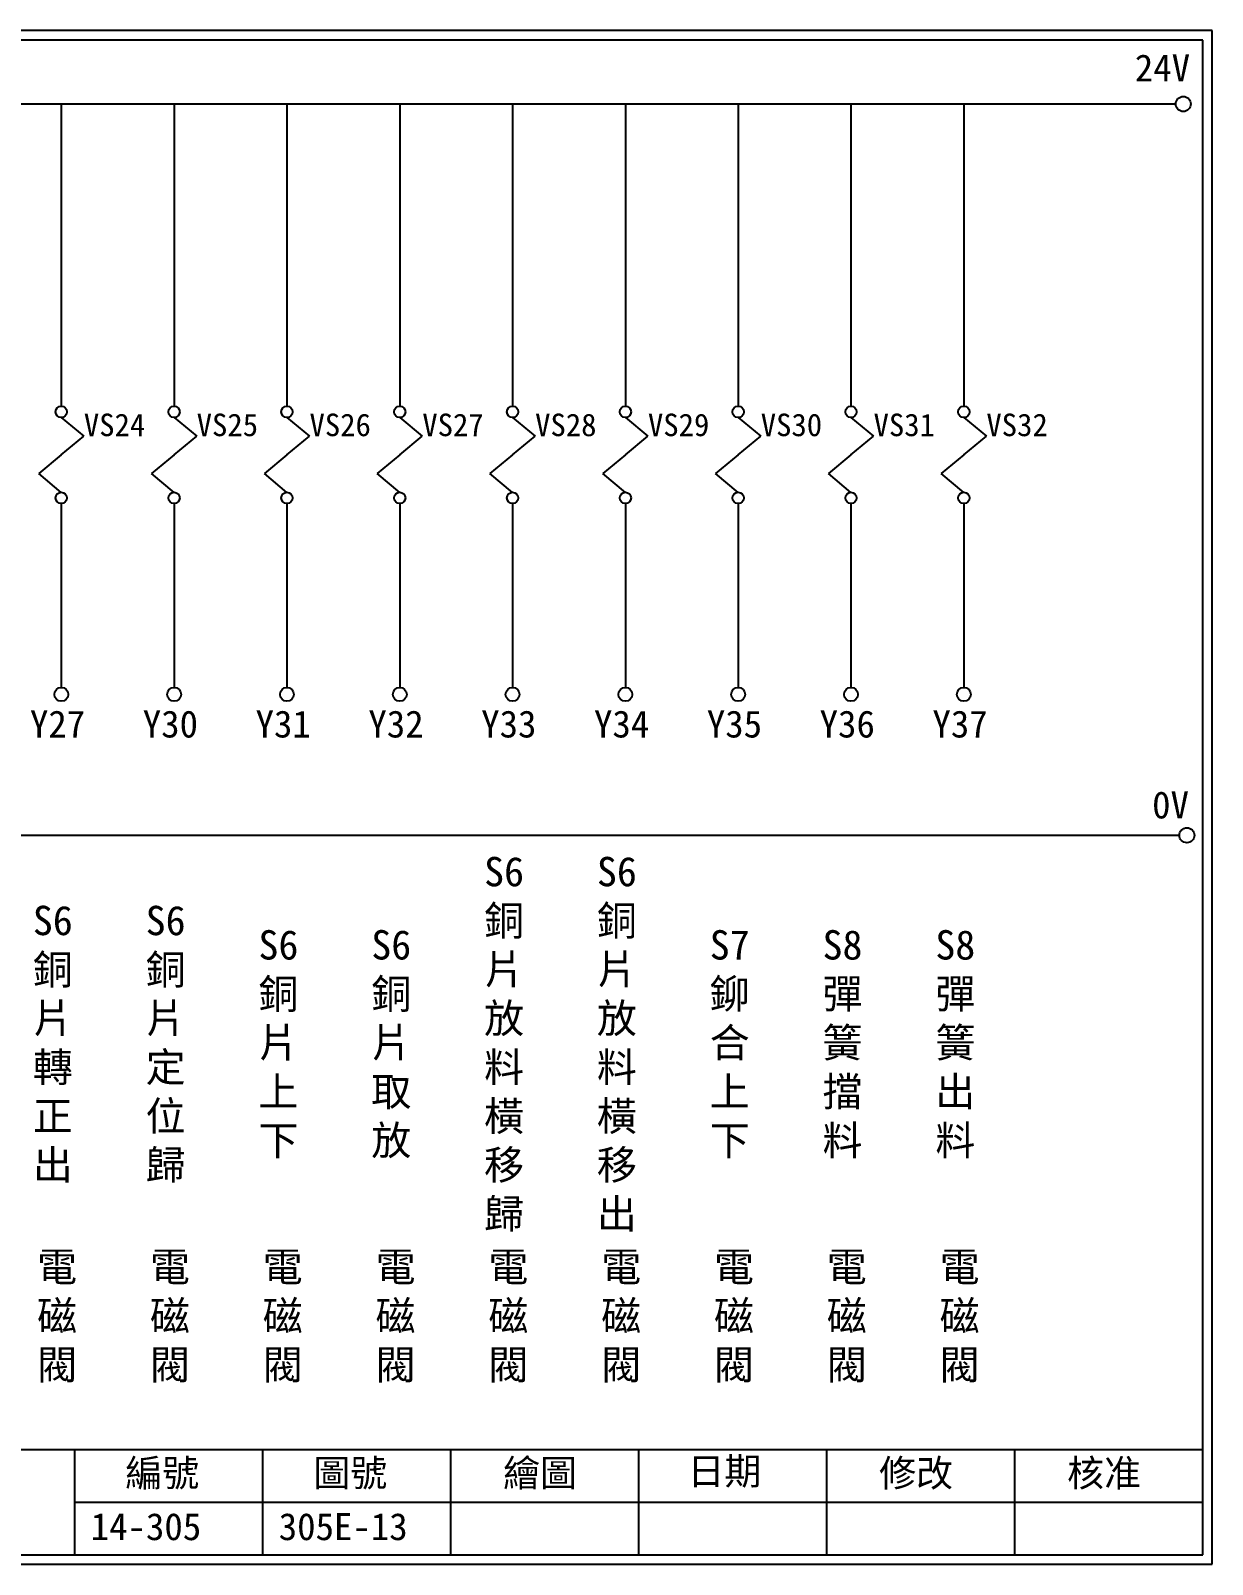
# Model space of a CAD drawing. Extents: x 926 to 1213, y 3 to 207.
# Drawn here: x 1055.6 to 1212.7, y 3 to 207 of the extents above; entities that cross this region are included whole.
import ezdxf

# ---------------------------------------------------------------- set-up
doc = ezdxf.new("R2010")
doc.units = 0
doc.layers.get('0').update_dxf_attribs({"linetype": 'CONTINUOUS'})
doc.layers.add('圖框層', color=7, linetype='CONTINUOUS')
doc.layers.add('標尺寸層', color=3, linetype='CONTINUOUS')
doc.styles.add('CNS', font='romanc.shx', dxfattribs={"bigfont": 'chineset.shx'})
doc.styles.add('STSL', font='kaiu.ttf')

msp = doc.modelspace()

# ---------------------------------------------------------------- linework, layer by layer
for centre in [(1208.88, 197.22), (1209.36, 99.96)]:
    msp.add_circle(centre, 1)
at = {"layer": '圖框層', "color": 7}
for p, q in [((1212.74, 206.97), (925.74, 206.97)), ((1212.74, 3), (1212.74, 206.97)), ((1211.49, 205.72), (926.99, 205.72)), ((1211.49, 4.25), (1211.49, 205.72)), ((926.99, 18.25), (1211.49, 18.25)), ((1061.49, 4.25), (1061.49, 18.25)), ((1086.49, 4.25), (1086.49, 18.25)), ((1111.49, 4.25), (1111.49, 18.25)), ((1136.49, 4.25), (1136.49, 18.25)), ((1161.49, 4.25), (1161.49, 18.25)), ((1186.49, 4.25), (1186.49, 18.25)), ((1061.49, 11.25), (1211.49, 11.25)), ((926.99, 4.25), (1211.49, 4.25)), ((925.74, 3), (1212.74, 3))]:
    msp.add_line(p, q, dxfattribs=at)
at = {"layer": '標尺寸層', "color": 7}
for p, q in [((930.28, 197.22), (1207.88, 197.22)), ((1059.7, 197.22), (1059.7, 157.03)), ((1074.7, 197.22), (1074.7, 157.03)), ((1089.7, 197.22), (1089.7, 157.03)), ((1104.7, 197.22), (1104.7, 157.03)), ((1119.7, 197.22), (1119.7, 157.03)), ((1134.7, 197.22), (1134.7, 157.03)), ((1149.7, 197.22), (1149.7, 157.03)), ((1164.7, 197.22), (1164.7, 157.03)), ((1179.7, 197.22), (1179.7, 157.03)), ((1059.7, 155.53), (1062.7, 153.04)), ((1074.7, 155.53), (1077.7, 153.04)), ((1089.7, 155.53), (1092.7, 153.04)), ((1104.7, 155.53), (1107.7, 153.04)), ((1119.7, 155.53), (1122.7, 153.04)), ((1134.7, 155.53), (1137.7, 153.04)), ((1149.7, 155.53), (1152.7, 153.04)), ((1164.7, 155.53), (1167.7, 153.04)), ((1179.7, 155.53), (1182.7, 153.04)), ((1059.7, 150.55), (1062.7, 153.04)), ((1074.7, 150.55), (1077.7, 153.04)), ((1089.7, 150.55), (1092.7, 153.04)), ((1104.7, 150.55), (1107.7, 153.04)), ((1119.7, 150.55), (1122.7, 153.04)), ((1134.7, 150.55), (1137.7, 153.04)), ((1149.7, 150.55), (1152.7, 153.04)), ((1164.7, 150.55), (1167.7, 153.04)), ((1179.7, 150.55), (1182.7, 153.04)), ((1059.7, 150.55), (1056.7, 148.06)), ((1074.7, 150.55), (1071.7, 148.06)), ((1089.7, 150.55), (1086.7, 148.06)), ((1104.7, 150.55), (1101.7, 148.06)), ((1119.7, 150.55), (1116.7, 148.06)), ((1134.7, 150.55), (1131.7, 148.06)), ((1149.7, 150.55), (1146.7, 148.06)), ((1164.7, 150.55), (1161.7, 148.06)), ((1179.7, 150.55), (1176.7, 148.06)), ((1059.7, 145.57), (1056.7, 148.06)), ((1074.7, 145.57), (1071.7, 148.06)), ((1089.7, 145.57), (1086.7, 148.06)), ((1104.7, 145.57), (1101.7, 148.06)), ((1119.7, 145.57), (1116.7, 148.06)), ((1134.7, 145.57), (1131.7, 148.06)), ((1149.7, 145.57), (1146.7, 148.06)), ((1164.7, 145.57), (1161.7, 148.06)), ((1179.7, 145.57), (1176.7, 148.06)), ((1059.7, 144.07), (1059.7, 119.62)), ((1074.7, 144.07), (1074.7, 119.62)), ((1089.7, 144.07), (1089.7, 119.62)), ((1104.7, 144.07), (1104.7, 119.62)), ((1119.7, 144.07), (1119.7, 119.62)), ((1134.7, 144.07), (1134.7, 119.62)), ((1149.7, 144.07), (1149.7, 119.62)), ((1164.7, 144.07), (1164.7, 119.62)), ((1179.7, 144.07), (1179.7, 119.62)), ((930.49, 99.96), (1208.36, 99.96))]:
    msp.add_line(p, q, dxfattribs=at)
for centre, radius in [((1059.7, 156.28), 0.751), ((1074.7, 156.28), 0.751), ((1089.7, 156.28), 0.751), ((1104.7, 156.28), 0.751), ((1119.7, 156.28), 0.751), ((1134.7, 156.28), 0.751), ((1149.7, 156.28), 0.751), ((1164.7, 156.28), 0.751), ((1179.7, 156.28), 0.751), ((1059.7, 144.82), 0.751), ((1074.7, 144.82), 0.751), ((1089.7, 144.82), 0.751), ((1104.7, 144.82), 0.751), ((1119.7, 144.82), 0.751), ((1134.7, 144.82), 0.751), ((1149.7, 144.82), 0.751), ((1164.7, 144.82), 0.751), ((1179.7, 144.82), 0.751), ((1059.7, 118.7), 0.92), ((1074.7, 118.7), 0.92), ((1089.7, 118.7), 0.92), ((1104.7, 118.7), 0.92), ((1119.7, 118.7), 0.92), ((1134.7, 118.7), 0.92), ((1149.7, 118.7), 0.92), ((1164.7, 118.7), 0.92), ((1179.7, 118.7), 0.92)]:
    msp.add_circle(centre, radius, dxfattribs=at)

# ---------------------------------------------------------------- texts
at = {"layer": '圖框層', "color": 4, "style": 'STSL'}
for s, height, p in [('24V', 3.6, (1202.44, 200.22)), ('VS24', 3, (1062.7, 153.04)), ('VS25', 3, (1077.7, 153.04)), ('VS26', 3, (1092.7, 153.04)), ('VS27', 3, (1107.7, 153.04)), ('VS28', 3, (1122.7, 153.04)), ('VS29', 3, (1137.7, 153.04)), ('VS30', 3, (1152.7, 153.04)), ('VS31', 3, (1167.7, 153.04)), ('VS32', 3, (1182.7, 153.04)), ('Y27', 3.6, (1055.53, 112.96)), ('Y30', 3.6, (1070.53, 112.96)), ('Y31', 3.6, (1085.53, 112.96)), ('Y32', 3.6, (1100.53, 112.96)), ('Y33', 3.6, (1115.53, 112.96)), ('Y34', 3.6, (1130.53, 112.96)), ('Y35', 3.6, (1145.53, 112.96)), ('Y36', 3.6, (1160.53, 112.96)), ('Y37', 3.6, (1175.53, 112.96)), ('0V', 3.6, (1204.74, 102.2)), ('編號', 3.6, (1068.21, 13.34)), ('圖號', 3.6, (1093.21, 13.34)), ('繪圖', 3.6, (1118.44, 13.34)), ('日期', 3.6, (1142.96, 13.59)), ('修改', 3.6, (1168.44, 13.34)), ('核准', 3.6, (1193.44, 13.34)), ('14-305', 3.6, (1063.61, 6.22)), ('305E-13', 3.6, (1088.61, 6.22))]:
    msp.add_text(s, height=height, dxfattribs=at).set_placement(p)
at = {"layer": '標尺寸層', "color": 7, "char_height": 3.9, "attachment_point": 5, "style": 'CNS'}
for s, insert, width in [('{\\fDFKai-SB|b0|i0|c136|p65;S6銅片放料橫移歸}', (1118.57, 72.17), 2.8481), ('{\\fDFKai-SB|b0|i0|c136|p65;S6銅片放料橫移出}', (1133.57, 72.17), 2.8481), ('{\\fDFKai-SB|b0|i0|c136|p65;S6銅片轉正出}', (1058.57, 72.17), 2.8481), ('{\\fDFKai-SB|b0|i0|c136|p65;S6銅片定位歸}', (1073.57, 72.17), 2.8481), ('{\\fDFKai-SB|b0|i0|c136|p65;S6銅片上下}', (1088.57, 72.17), 2.8481), ('{\\fDFKai-SB|b0|i0|c136|p65;S6銅片取放}', (1103.57, 72.17), 2.8481), ('{\\fDFKai-SB|b0|i0|c136|p65;S7鉚合上下}', (1148.57, 72.17), 2.8481), ('{\\fDFKai-SB|b0|i0|c136|p65;S8彈簧擋料}', (1163.57, 72.17), 2.8481), ('{\\fDFKai-SB|b0|i0|c136|p65;S8彈簧出料}', (1178.57, 72.17), 2.8481), ('{\\fDFKai-SB|b0|i0|c136|p65;電磁閥}', (1059.14, 35.84), 8.6627), ('{\\fDFKai-SB|b0|i0|c136|p65;電磁閥}', (1074.14, 35.84), 8.6627), ('{\\fDFKai-SB|b0|i0|c136|p65;電磁閥}', (1089.14, 35.84), 8.6627), ('{\\fDFKai-SB|b0|i0|c136|p65;電磁閥}', (1104.14, 35.84), 8.6627), ('{\\fDFKai-SB|b0|i0|c136|p65;電磁閥}', (1119.14, 35.84), 8.6627), ('{\\fDFKai-SB|b0|i0|c136|p65;電磁閥}', (1134.14, 35.84), 8.6627), ('{\\fDFKai-SB|b0|i0|c136|p65;電磁閥}', (1149.14, 35.84), 8.6627), ('{\\fDFKai-SB|b0|i0|c136|p65;電磁閥}', (1164.14, 35.84), 8.6627), ('{\\fDFKai-SB|b0|i0|c136|p65;電磁閥}', (1179.14, 35.84), 8.6627)]:
    msp.add_mtext(s, dxfattribs=dict(at, insert=insert, width=width))

doc.saveas('drawing.dxf')
